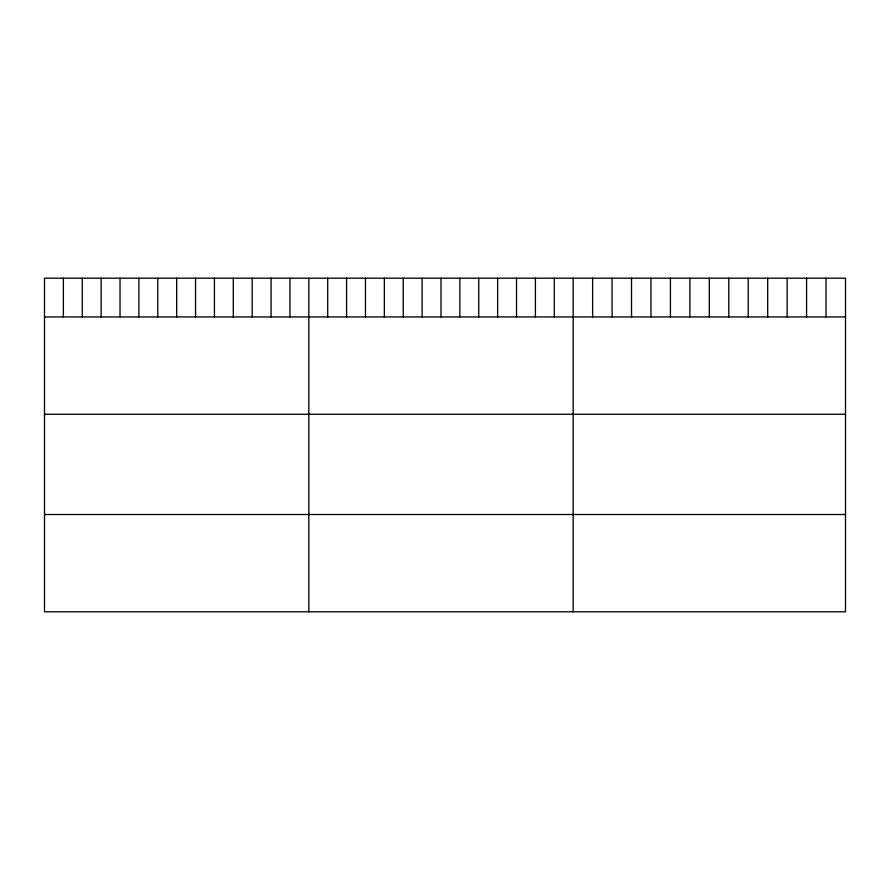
<?xml version="1.0" encoding="UTF-8"?>
<svg xmlns="http://www.w3.org/2000/svg" width="890" height="890" viewBox="0 0 890 890"><rect width="100%" height="100%" fill="white"/><g stroke="black" fill="none" stroke-linecap="round" stroke-linejoin="round"><path stroke-width="1.33" d="M845.5 316.94L845.5 611.808L44.5 611.808L44.5 278.192L845.5 278.192L845.5 316.94L44.5 316.94M44.5 414.251L845.5 414.251M44.5 514.509L845.5 514.509M826.042 278.192L826.042 316.94M806.596 278.192L806.596 316.94M787.138 278.192L787.138 316.94M767.692 278.192L767.692 316.94M748.234 278.192L748.234 316.94M728.788 278.192L728.788 316.94M709.33 278.192L709.33 316.94M689.872 278.192L689.872 316.94M670.426 278.192L670.426 316.94M650.968 278.192L650.968 316.94M631.522 278.192L631.522 316.94M612.064 278.192L612.064 316.94M592.618 278.192L592.618 316.94M573.16 278.192L573.16 611.808M554.281 278.192L554.281 316.94M535.402 278.192L535.402 316.94M516.523 278.192L516.523 316.94M497.632 278.192L497.632 316.94M478.753 278.192L478.753 316.94M459.874 278.192L459.874 316.94M440.995 278.192L440.995 316.94M422.116 278.192L422.116 316.94M403.237 278.192L403.237 316.94M384.358 278.192L384.358 316.94M365.467 278.192L365.467 316.94M346.588 278.192L346.588 316.94M327.709 278.192L327.709 316.94M308.83 278.192L308.83 611.808M289.951 278.192L289.951 316.94M271.072 278.192L271.072 316.94M252.193 278.192L252.193 316.94M233.302 278.192L233.302 316.94M214.423 278.192L214.423 316.94M195.544 278.192L195.544 316.94M176.665 278.192L176.665 316.94M157.786 278.192L157.786 316.94M138.907 278.192L138.907 316.94M120.028 278.192L120.028 316.94M101.137 278.192L101.137 316.94M82.258 278.192L82.258 316.94M63.379 278.192L63.379 316.94"/></g></svg>
